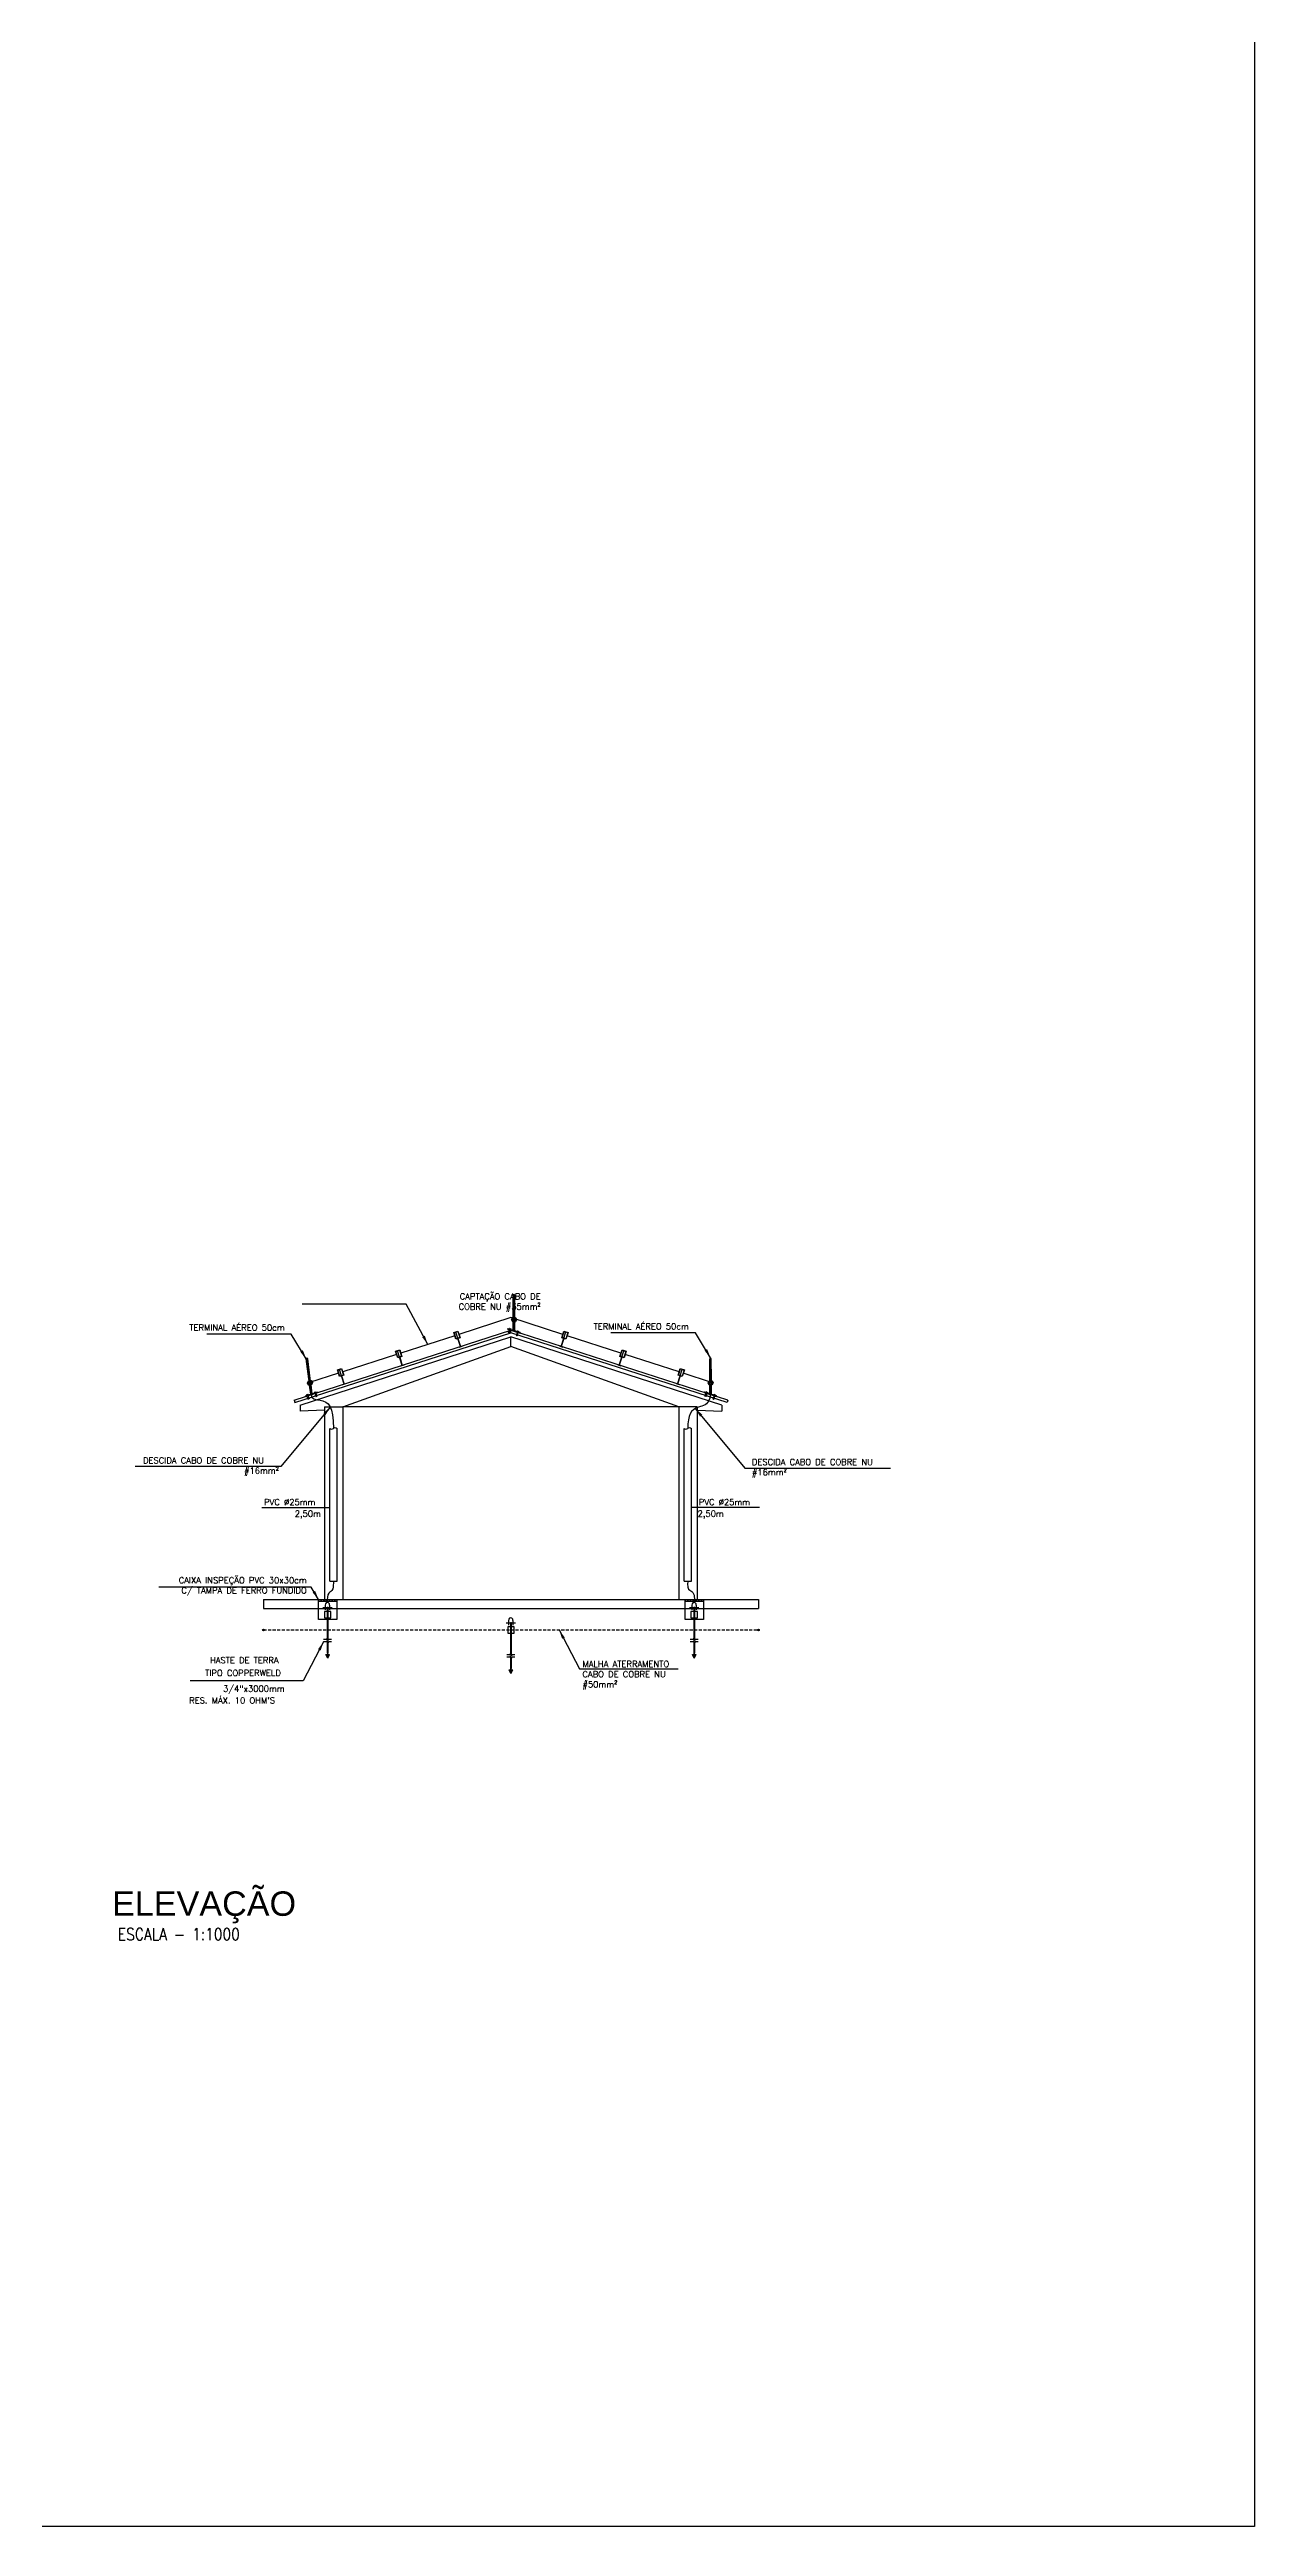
# Model space of a CAD drawing. Extents: x -1836 to 8857, y -4220 to 3051.
# Drawn here: x 3504 to 5476, y -4220 to -166 of the extents above; entities that cross this region are included whole.
import ezdxf

# ---------------------------------------------------------------- set-up
doc = ezdxf.new("R2010")
doc.units = 0
doc.header["$MEASUREMENT"] = 0
doc.linetypes.add('DASHED2', pattern=[0.375, 0.25, -0.125])
doc.layers.get('0').update_dxf_attribs({"linetype": 'CONTINUOUS'})
for name, color, linetype in [('_LAYOUT', 251, 'CONTINUOUS'), ('C01', 1, 'CONTINUOUS'), ('C03', 3, 'CONTINUOUS'), ('COTAS', 3, 'DASHED2'), ('PONTOS DE PARA-RAIOS', 1, 'CONTINUOUS'), ('SPDA ATERRAMENTO', 1, 'CONTINUOUS')]:
    doc.layers.add(name, color=color, linetype=linetype)
doc.styles.add('80CL', font='romans.shx', dxfattribs={"height": 2})
doc.styles.add('ARIAL-ABA', font='arial.ttf', dxfattribs={"height": 0.4})
doc.styles.add('COTAS', font='simplex.shx', dxfattribs={"width": 0.85, "height": 0.15})
doc.styles.add('ROMANS', font='romans.shx')
doc.dimstyles.new('DETALHES', dxfattribs={"dimtxt": 2, "dimasz": 0.05, "dimexe": 0.18, "dimexo": 0.0625, "dimgap": 0.5, "dimtad": 1, "dimdec": 4, "dimzin": 0, "dimdsep": 46, "dimtxsty": 'ROMANS', "dimblk": 'DOT', "dimsah": 1, "dimcen": 0.09, "dimse1": 1, "dimse2": 1, "dimclrt": 153, "dimadec": 0, "dimazin": 0, "dimtfac": 1, "dimtdec": 4, "dimtofl": 0, "dimtmove": 0, "dimatfit": 3, "dimfxl": 1, "dimtolj": 1, "dimtzin": 0, "dimarcsym": 0})

# ---------------------------------------------------------------- blocks, each defined once
blk = doc.blocks.new('Apwr_pasup')
for p, q in [((-0.72, 2.784), (-0.72, 5.088)), ((-0.72, 5.088), (0.72, 5.088)), ((0.72, 2.784), (-0.72, 2.784)), ((-0.624, 2.88), (-0.624, 4.992)), ((-0.624, 4.992), (0.624, 4.992)), ((0.624, 2.88), (-0.624, 2.88)), ((-0.528, 0), (0.528, 0)), ((-0.048, 0), (-0.048, 4.992)), ((-0.048, 2.784), (-0.048, 0)), ((0.624, 4.992), (0.624, 2.88)), ((0.72, 5.088), (0.72, 2.784))]:
    blk.add_line(p, q)
at = {"const_width": 0.048}
for points in [[(-0.048, 2.784), (-0.048, 0)], [(0.048, 0), (0.048, 2.784)]]:
    blk.add_lwpolyline(points, dxfattribs=at)

msp = doc.modelspace()

# ---------------------------------------------------------------- hatches: boundary and pattern name
h = msp.add_hatch()
h.set_pattern_fill('ANSI31', color=256, style=0)
h.set_pattern_definition([(45, (-10426.8118, 2151.6552), (-2.245064, 2.245064), [])])
edge = h.paths.add_edge_path()
edge.add_spline(control_points=[(3968.7, -2705.5), (3968.8, -2704.6), (3968.7, -2703.6), (3968.4, -2702.5)], knot_values=[16.335416, 16.335416, 16.335416, 16.335416, 19.381052, 19.381052, 19.381052, 19.381052], degree=3, periodic=0)
edge.add_line((3968.4, -2702.5), (3944.2, -2702.5))
edge.add_line((3944.2, -2702.5), (3944.2, -2705.5))
edge.add_line((3944.2, -2705.5), (3968.7, -2705.5))
edge = h.paths.add_edge_path()
edge.add_line((3974.2, -2702.5), (3968.4, -2702.5))
edge.add_spline(control_points=[(3968.4, -2702.5), (3968.7, -2703.6), (3968.8, -2704.6), (3968.7, -2705.5)], knot_values=[16.335416, 16.335416, 16.335416, 16.335416, 19.381052, 19.381052, 19.381052, 19.381052], degree=3, periodic=0)
edge.add_line((3968.7, -2705.5), (3974.2, -2705.5))
edge.add_line((3974.2, -2705.5), (3974.2, -2702.5))
h = msp.add_hatch()
h.set_pattern_fill('ANSI31', color=256, style=0)
h.set_pattern_definition([(45, (-9826.8118, 2151.6552), (-2.245064, 2.245064), [])])
edge = h.paths.add_edge_path()
edge.add_spline(control_points=[(4568.7, -2705.5), (4568.8, -2704.6), (4568.7, -2703.6), (4568.4, -2702.5)], knot_values=[16.335416, 16.335416, 16.335416, 16.335416, 19.381052, 19.381052, 19.381052, 19.381052], degree=3, periodic=0)
edge.add_line((4568.4, -2702.5), (4544.2, -2702.5))
edge.add_line((4544.2, -2702.5), (4544.2, -2705.5))
edge.add_line((4544.2, -2705.5), (4568.7, -2705.5))
edge = h.paths.add_edge_path()
edge.add_line((4574.2, -2702.5), (4568.4, -2702.5))
edge.add_spline(control_points=[(4568.4, -2702.5), (4568.7, -2703.6), (4568.8, -2704.6), (4568.7, -2705.5)], knot_values=[16.335416, 16.335416, 16.335416, 16.335416, 19.381052, 19.381052, 19.381052, 19.381052], degree=3, periodic=0)
edge.add_line((4568.7, -2705.5), (4574.2, -2705.5))
edge.add_line((4574.2, -2705.5), (4574.2, -2702.5))
at = {"layer": 'PONTOS DE PARA-RAIOS'}
h = msp.add_hatch(color=3, dxfattribs=at)
edge = h.paths.add_edge_path()
edge.add_arc((3854, -2752.5), 1.5, 0, 360)
h = msp.add_hatch(color=3, dxfattribs=at)
edge = h.paths.add_edge_path()
edge.add_arc((4664, -2752.5), 1.5, 0, 360)

# ---------------------------------------------------------------- linework, layer by layer
at = {"color": 3}
for p, q in [((4264, -2203.1), (4262.8, -2204.6)), ((4262.8, -2237.6), (4262.8, -2204.6)), ((4265.2, -2204.6), (4264, -2203.1)), ((4265.3, -2237.5), (4265.2, -2204.6)), ((4253.9, -2259.4), (4253.6, -2260.3)), ((4253.6, -2260.3), (4273.9, -2266.8)), ((4274.2, -2265.9), (4253.9, -2259.4)), ((4255.2, -2265.4), (4255.1, -2265.6)), ((4255.1, -2265.5), (4255.1, -2265.5)), ((4255.1, -2265.6), (4255.3, -2265.6)), ((4255.4, -2264.8), (4255.3, -2265.1)), ((4255.3, -2265.1), (4255.5, -2265.2)), ((4255.3, -2265.3), (4255.3, -2265.3)), ((4255.7, -2264.2), (4255.6, -2264.6)), ((4255.6, -2264.6), (4255.8, -2264.6)), ((4255.8, -2263.9), (4256.7, -2261.2)), ((4255.8, -2263.9), (4256.1, -2264)), ((4256.6, -2259.4), (4256.4, -2259.8)), ((4257.1, -2265.1), (4256.8, -2265)), ((4256.9, -2265.1), (4256.9, -2265.1)), ((4257.8, -2259.5), (4257, -2259.2)), ((4257.3, -2264.4), (4257, -2264.3)), ((4257.2, -2264.7), (4257.1, -2265.1)), ((4258.1, -2261.7), (4257.3, -2264.4)), ((4257.7, -2259.9), (4257.8, -2259.5)), ((4258.1, -2260), (4257.7, -2259.9)), ((4258.2, -2259.6), (4258.1, -2260)), ((4258.2, -2259.6), (4259, -2259.8)), ((4259.2, -2260.2), (4259.1, -2260.7)), ((4260, -2244.4), (4261.9, -2240.7)), ((4261.9, -2248), (4260, -2244.4)), ((4261.4, -2243.7), (4261.4, -2245)), ((4264.1, -2240.6), (4261.9, -2240.7)), ((4264.1, -2248), (4261.9, -2248)), ((4262.6, -2243.2), (4262, -2243.2)), ((4262.6, -2245.5), (4262, -2245.5)), ((4262.8, -2240.7), (4262.8, -2237.6)), ((4262.9, -2262.3), (4262.9, -2248)), ((4264.1, -2240.6), (4266.2, -2240.6)), ((4264.1, -2248), (4266.3, -2248)), ((4265.3, -2240.6), (4265.3, -2237.5)), ((4265.4, -2263.1), (4265.3, -2248)), ((4265.6, -2243.2), (4266.1, -2243.2)), ((4265.6, -2245.5), (4266.2, -2245.5)), ((4266.2, -2240.6), (4268.2, -2244.3)), ((4268.2, -2244.3), (4266.3, -2248)), ((4266.7, -2243.7), (4266.7, -2245)), ((4267.9, -2269.9), (4267.8, -2270)), ((4267.8, -2270), (4267.9, -2270.5)), ((4268, -2269.7), (4268.1, -2269.5)), ((4268, -2269.7), (4268.2, -2269.8)), ((4268.3, -2269), (4268.2, -2269.3)), ((4268.2, -2269.3), (4268.4, -2269.3)), ((4268.6, -2268.4), (4268.5, -2268.7)), ((4268.5, -2268.7), (4268.7, -2268.8)), ((4269.2, -2268.7), (4268.5, -2270.4)), ((4268.6, -2268.9), (4268.6, -2268.9)), ((4269.6, -2265.4), (4268.7, -2268.1)), ((4268.7, -2268.1), (4269, -2268.2)), ((4269.4, -2268.8), (4269, -2270.6)), ((4269.2, -2268.7), (4269.4, -2268.8)), ((4269.5, -2263.6), (4269.4, -2264)), ((4270, -2269.2), (4269.7, -2269.1)), ((4270.2, -2268.6), (4269.9, -2268.5)), ((4270.8, -2263.6), (4270, -2263.4)), ((4270.1, -2268.8), (4270, -2269.2)), ((4270.2, -2268.6), (4271, -2265.9)), ((4270.8, -2263.6), (4270.6, -2264.1)), ((4270.6, -2264.1), (4271, -2264.2)), ((4271, -2264.2), (4271.1, -2263.8)), ((4271.1, -2263.8), (4271.9, -2264)), ((4272.2, -2264.4), (4272.1, -2264.8)), ((4273.9, -2266.8), (4274.2, -2265.9)), ((3925.2, -2307.1), (3924.1, -2308.8)), ((3928.2, -2341.5), (3924.1, -2308.8)), ((3926.6, -2308.5), (3925.2, -2307.1)), ((3930.6, -2341.1), (3926.6, -2308.5)), ((4269.7, -2270.6), (4269.4, -2270.9)), ((4269.8, -2270.3), (4269.6, -2270.2)), ((4269.8, -2270.5), (4269.7, -2270.6)), ((4269.8, -2270.2), (4269.8, -2270.2)), ((4585.7, -2306.9), (4584.4, -2308.5)), ((4584.5, -2341.4), (4584.4, -2308.5)), ((4586.9, -2308.5), (4585.7, -2306.9)), ((4587, -2341.4), (4586.9, -2308.5)), ((3926.1, -2348.5), (3927.6, -2344.6)), ((3928.5, -2351.9), (3926.1, -2348.5)), ((3927.5, -2347.7), (3927.7, -2349)), ((3929.8, -2344.4), (3927.6, -2344.6)), ((3928.6, -2347.1), (3928.1, -2347.2)), ((3928.6, -2344.5), (3928.2, -2341.5)), ((3928.9, -2349.3), (3928.3, -2349.4)), ((3929.8, -2344.4), (3931.9, -2344.1)), ((3931, -2344.2), (3930.6, -2341.1)), ((3931.6, -2346.7), (3932.1, -2346.7)), ((3931.9, -2344.1), (3934.3, -2347.5)), ((3931.9, -2349), (3932.4, -2348.9)), ((3932.8, -2347.1), (3932.9, -2348.3)), ((3934.3, -2347.5), (3932.8, -2351.4)), ((4581.6, -2348.2), (4583.6, -2344.5)), ((4583.6, -2351.8), (4581.6, -2348.2)), ((4583.1, -2347.6), (4583.1, -2348.8)), ((4585.8, -2344.5), (4583.6, -2344.5)), ((4584.3, -2347), (4583.7, -2347)), ((4584.3, -2349.3), (4583.7, -2349.3)), ((4584.5, -2344.5), (4584.5, -2341.4)), ((4585.8, -2344.5), (4587.9, -2344.5)), ((4587, -2344.5), (4587, -2341.4)), ((4587.3, -2347), (4587.8, -2347)), ((4587.3, -2349.3), (4587.8, -2349.3)), ((4587.9, -2344.5), (4589.9, -2348.1)), ((4589.9, -2348.1), (4588, -2351.8)), ((4588.4, -2347.5), (4588.4, -2348.8)), ((3942.4, -2363.2), (3922.1, -2369.7)), ((3922.1, -2369.7), (3922.4, -2370.6)), ((3922.4, -2370.6), (3942.7, -2364.1)), ((3924.3, -2368.2), (3924.4, -2368.6)), ((3925.4, -2367.5), (3924.6, -2367.8)), ((3925.5, -2367.9), (3925.4, -2367.5)), ((3925.9, -2367.8), (3925.5, -2367.9)), ((3926.3, -2372.3), (3925.5, -2369.6)), ((3925.7, -2367.4), (3926.5, -2367.1)), ((3925.7, -2367.4), (3925.9, -2367.8)), ((3926.3, -2372.3), (3926.6, -2372.2)), ((3926.4, -2372.6), (3926.5, -2373)), ((3926.5, -2373), (3926.8, -2372.9)), ((3926.5, -2373.3), (3926.6, -2373.6)), ((3926.6, -2373.6), (3926.8, -2373.5)), ((3926.7, -2373.7), (3926.7, -2373.7)), ((3926.7, -2373.8), (3926.7, -2374.1)), ((3926.7, -2374.1), (3926.9, -2374)), ((3926.7, -2374), (3926.7, -2374)), ((3926.9, -2369.2), (3927.8, -2371.9)), ((3927, -2367.3), (3927.1, -2367.7)), ((3927.8, -2371.9), (3927.5, -2371.9)), ((3928, -2372.5), (3927.8, -2372.6)), ((3927.9, -2372.1), (3928, -2372.5)), ((3927.9, -2372.7), (3927.9, -2372.7)), ((3930.7, -2351.7), (3928.5, -2351.9)), ((3931.3, -2366.8), (3929.5, -2351.8)), ((3930.7, -2351.7), (3932.8, -2351.4)), ((3933.7, -2366), (3931.9, -2351.5)), ((3937.3, -2364), (3937.4, -2364.4)), ((3938.3, -2363.3), (3937.5, -2363.6)), ((3938.3, -2363.3), (3938.4, -2363.8)), ((3938.4, -2363.8), (3938.8, -2363.7)), ((3938.4, -2365.5), (3939.2, -2368.2)), ((3938.7, -2363.2), (3939.5, -2363)), ((3938.8, -2363.7), (3938.7, -2363.2)), ((3939.2, -2368.2), (3939.5, -2368.1)), ((3939.3, -2368.4), (3939.4, -2368.8)), ((3939.4, -2368.8), (3939.7, -2368.7)), ((3939.5, -2369.1), (3939.5, -2369.4)), ((3939.5, -2369.4), (3939.7, -2369.3)), ((3939.6, -2368.9), (3939.6, -2368.9)), ((3939.6, -2369.9), (3939.6, -2369.7)), ((3939.6, -2369.9), (3939.8, -2369.8)), ((3939.6, -2370.1), (3939.7, -2370.2)), ((3939.7, -2370.2), (3940, -2370.5)), ((3940.7, -2367.7), (3939.8, -2365)), ((3939.9, -2363.1), (3940.1, -2363.6)), ((3940, -2368.4), (3940.2, -2368.3)), ((3940, -2368.4), (3940.4, -2370.2)), ((3940.2, -2368.3), (3941, -2370)), ((3940.7, -2367.7), (3940.4, -2367.8)), ((3940.9, -2368.3), (3940.7, -2368.4)), ((3940.8, -2368), (3940.9, -2368.3)), ((3941.4, -2369.3), (3941.2, -2369.4)), ((3941.4, -2369.3), (3941.4, -2369.3)), ((3941.5, -2369.6), (3941.4, -2370)), ((3941.5, -2369.5), (3941.5, -2369.6)), ((3942.7, -2364.1), (3942.4, -2363.2)), ((4575.6, -2363.2), (4575.3, -2364.1)), ((4575.3, -2364.1), (4595.6, -2370.6)), ((4595.9, -2369.7), (4575.6, -2363.2)), ((4576.9, -2369.2), (4576.8, -2369.4)), ((4576.8, -2369.3), (4576.8, -2369.3)), ((4576.8, -2369.4), (4577, -2369.4)), ((4577.1, -2368.6), (4577, -2368.9)), ((4577, -2368.9), (4577.2, -2369)), ((4577, -2369.1), (4577, -2369.1)), ((4577.4, -2368), (4577.2, -2368.4)), ((4577.2, -2368.4), (4577.5, -2368.5)), ((4577.5, -2367.7), (4578.4, -2365.1)), ((4577.5, -2367.7), (4577.8, -2367.8)), ((4578.3, -2363.2), (4578.1, -2363.6)), ((4578.8, -2368.9), (4578.5, -2368.8)), ((4578.5, -2368.9), (4578.5, -2368.9)), ((4579.5, -2363.3), (4578.7, -2363)), ((4579, -2368.2), (4578.7, -2368.1)), ((4578.9, -2368.5), (4578.8, -2368.9)), ((4579.8, -2365.5), (4579, -2368.2)), ((4579.4, -2363.7), (4579.5, -2363.3)), ((4579.8, -2363.8), (4579.4, -2363.7)), ((4579.9, -2363.4), (4579.8, -2363.8)), ((4579.9, -2363.4), (4580.7, -2363.7)), ((4580.9, -2364.1), (4580.8, -2364.5)), ((4585.8, -2351.8), (4583.6, -2351.8)), ((4584.6, -2366.1), (4584.6, -2351.9)), ((4585.8, -2351.8), (4588, -2351.8)), ((4587.1, -2366.9), (4587, -2351.8)), ((4589.6, -2373.7), (4589.5, -2373.8)), ((4589.5, -2373.8), (4589.6, -2374.3)), ((4589.7, -2373.5), (4589.8, -2373.3)), ((4589.7, -2373.5), (4589.9, -2373.6)), ((4590, -2372.8), (4589.9, -2373.1)), ((4589.9, -2373.1), (4590.1, -2373.2)), ((4590.3, -2372.2), (4590.2, -2372.5)), ((4590.2, -2372.5), (4590.4, -2372.6)), ((4590.9, -2372.6), (4590.2, -2374.2)), ((4590.3, -2372.7), (4590.3, -2372.7)), ((4591.3, -2369.2), (4590.4, -2371.9)), ((4590.4, -2371.9), (4590.7, -2372)), ((4591.1, -2372.6), (4590.7, -2374.4)), ((4590.9, -2372.6), (4591.1, -2372.6)), ((4591.2, -2367.4), (4591.1, -2367.8)), ((4591.4, -2374.4), (4591.1, -2374.7)), ((4591.5, -2374.1), (4591.3, -2374.1)), ((4591.7, -2373), (4591.4, -2372.9)), ((4591.5, -2374.3), (4591.4, -2374.4)), ((4591.5, -2374.1), (4591.5, -2374.1)), ((4591.9, -2372.4), (4591.6, -2372.3)), ((4592.5, -2367.5), (4591.7, -2367.2)), ((4591.8, -2372.7), (4591.7, -2373)), ((4591.9, -2372.4), (4592.7, -2369.7)), ((4592.5, -2367.5), (4592.3, -2367.9)), ((4592.3, -2367.9), (4592.7, -2368)), ((4592.7, -2368), (4592.8, -2367.6)), ((4592.8, -2367.6), (4593.6, -2367.8)), ((4593.9, -2368.2), (4593.8, -2368.7)), ((4595.6, -2370.6), (4595.9, -2369.7))]:
    msp.add_line(p, q, dxfattribs=at)
at = {"color": 1}
for p, q in [((4262.9, -2237.6), (4262.8, -2204.6)), ((4263, -2237.6), (4262.9, -2204.6)), ((4263.3, -2237.6), (4263.2, -2204.6)), ((4263.8, -2237.6), (4263.8, -2204.6)), ((4264.5, -2237.6), (4264.4, -2204.6)), ((4265, -2237.6), (4264.9, -2204.6)), ((4265.2, -2237.5), (4265.1, -2204.6)), ((4262.9, -2240.7), (4262.9, -2237.6)), ((4263, -2262.3), (4262.9, -2248)), ((4263, -2240.7), (4263, -2237.6)), ((4263.1, -2262.3), (4263, -2248)), ((4263.3, -2240.7), (4263.3, -2237.6)), ((4263.4, -2262.4), (4263.3, -2248)), ((4263.9, -2240.6), (4263.8, -2237.6)), ((4263.9, -2262.6), (4263.9, -2248)), ((4264.5, -2240.6), (4264.5, -2237.6)), ((4264.6, -2262.8), (4264.5, -2248)), ((4265, -2240.6), (4265, -2237.6)), ((4265.1, -2263), (4265, -2248)), ((4265.2, -2240.6), (4265.2, -2237.5)), ((4265.3, -2263.1), (4265.2, -2248)), ((3928.2, -2341.5), (3924.2, -2308.8)), ((3928.4, -2341.4), (3924.3, -2308.7)), ((3928.6, -2341.4), (3924.6, -2308.7)), ((3929.2, -2341.3), (3925.1, -2308.6)), ((3929.8, -2341.2), (3925.8, -2308.6)), ((3930.3, -2341.2), (3926.3, -2308.5)), ((3930.5, -2341.1), (3926.5, -2308.5)), ((4584.6, -2341.4), (4584.5, -2308.5)), ((4584.7, -2341.4), (4584.6, -2308.5)), ((4585, -2341.4), (4584.9, -2308.5)), ((4585.5, -2341.4), (4585.5, -2308.5)), ((4586.2, -2341.4), (4586.1, -2308.5)), ((4586.7, -2341.4), (4586.6, -2308.5)), ((4586.9, -2341.4), (4586.8, -2308.5)), ((3928.6, -2344.5), (3928.2, -2341.5)), ((3928.7, -2344.5), (3928.4, -2341.4)), ((3929, -2344.5), (3928.6, -2341.4)), ((3929.6, -2344.4), (3929.2, -2341.3)), ((3930.2, -2344.3), (3929.8, -2341.2)), ((3930.7, -2344.2), (3930.3, -2341.2)), ((3930.9, -2344.2), (3930.5, -2341.1)), ((4584.6, -2344.5), (4584.6, -2341.4)), ((4584.7, -2344.5), (4584.7, -2341.4)), ((4585, -2344.5), (4585, -2341.4)), ((4585.5, -2344.5), (4585.5, -2341.4)), ((4586.2, -2344.5), (4586.2, -2341.4)), ((4586.7, -2344.5), (4586.7, -2341.4)), ((4586.9, -2344.5), (4586.9, -2341.4)), ((3931.4, -2366.8), (3929.5, -2351.8)), ((3931.5, -2366.7), (3929.6, -2351.8)), ((3931.7, -2366.6), (3929.9, -2351.8)), ((3932.3, -2366.5), (3930.5, -2351.7)), ((3932.9, -2366.3), (3931.1, -2351.6)), ((3933.4, -2366.1), (3931.6, -2351.6)), ((3933.6, -2366), (3931.8, -2351.5)), ((4584.7, -2366.1), (4584.6, -2351.9)), ((4584.8, -2366.2), (4584.7, -2351.9)), ((4585, -2366.2), (4585, -2351.9)), ((4585.6, -2366.4), (4585.6, -2351.9)), ((4586.3, -2366.6), (4586.2, -2351.9)), ((4586.8, -2366.8), (4586.7, -2351.8)), ((4587, -2366.9), (4586.9, -2351.8))]:
    msp.add_line(p, q, dxfattribs=at)
at = {"color": 2}
for p, q in [((4255, -2259.3), (4254.9, -2259.7)), ((4255, -2259.3), (4260.6, -2261.1)), ((4255.6, -2266.1), (4255.8, -2266.4)), ((4256.1, -2266.2), (4255.6, -2266.1)), ((4256.2, -2266), (4255.7, -2265.9)), ((4255.9, -2266.4), (4255.7, -2266.3)), ((4256.2, -2265.9), (4255.8, -2265.7)), ((4255.8, -2266.4), (4256.1, -2266.3)), ((4256.3, -2265.5), (4255.9, -2265.4)), ((4256.3, -2265.7), (4255.9, -2265.5)), ((4256.3, -2265.3), (4256, -2265.2)), ((4256.4, -2265.1), (4256.1, -2265)), ((4256.4, -2264.9), (4256.2, -2264.9)), ((4256.2, -2265.2), (4256.2, -2265.2)), ((4256.5, -2264.7), (4256.3, -2264.7)), ((4260.6, -2261.1), (4260.5, -2261.5)), ((4267.9, -2263.5), (4267.8, -2263.9)), ((4267.9, -2263.5), (4273.5, -2265.3)), ((4268.6, -2270.1), (4269.1, -2270.2)), ((4268.7, -2269.9), (4269.1, -2270)), ((4268.8, -2269.7), (4269.2, -2269.8)), ((4268.9, -2269.4), (4269.3, -2269.5)), ((4268.9, -2269.5), (4269.2, -2269.7)), ((4269, -2269.2), (4269.3, -2269.3)), ((4269.1, -2269), (4269.3, -2269.1)), ((4269.1, -2269.4), (4269.1, -2269.4)), ((4269.2, -2268.8), (4269.4, -2268.9)), ((4273.5, -2265.3), (4273.4, -2265.7)), ((4268.5, -2270.2), (4269.1, -2270.4)), ((4268.7, -2270.6), (4268.5, -2270.3)), ((4268.6, -2270.5), (4268.9, -2270.5)), ((4269.1, -2270.5), (4268.7, -2270.6)), ((3923, -2369.1), (3928.6, -2367.3)), ((3923, -2369.1), (3923.1, -2369.4)), ((3927.3, -2372.6), (3927.1, -2372.7)), ((3927.4, -2372.8), (3927.2, -2372.9)), ((3927.5, -2372.9), (3927.2, -2373)), ((3927.6, -2373.1), (3927.2, -2373.2)), ((3927.6, -2373.3), (3927.3, -2373.4)), ((3927.7, -2373.5), (3927.3, -2373.6)), ((3927.4, -2373.2), (3927.4, -2373.2)), ((3927.8, -2373.6), (3927.4, -2373.8)), ((3927.9, -2373.8), (3927.4, -2374)), ((3928, -2374), (3927.4, -2374.2)), ((3927.4, -2374.2), (3927.8, -2374.4)), ((3927.9, -2374.2), (3927.6, -2374.3)), ((3927.8, -2374.4), (3928, -2374.1)), ((3928.6, -2367.3), (3928.7, -2367.6)), ((3935.9, -2364.9), (3941.5, -2363.1)), ((3935.9, -2364.9), (3936, -2365.3)), ((3940, -2368.5), (3940.2, -2368.4)), ((3940.1, -2368.7), (3940.3, -2368.6)), ((3940.1, -2368.9), (3940.4, -2368.8)), ((3940.2, -2369.1), (3940.5, -2369)), ((3940.2, -2369.2), (3940.6, -2369.1)), ((3940.2, -2369.4), (3940.6, -2369.3)), ((3940.3, -2369), (3940.3, -2369)), ((3940.3, -2369.6), (3940.7, -2369.5)), ((3940.3, -2369.8), (3940.8, -2369.7)), ((3940.4, -2370), (3940.9, -2369.8)), ((3940.7, -2370.2), (3940.4, -2370.1)), ((3940.6, -2370.1), (3940.8, -2370.1)), ((3940.9, -2369.9), (3940.7, -2370.2)), ((3941.5, -2363.1), (3941.6, -2363.5)), ((4576.7, -2363.1), (4576.6, -2363.5)), ((4576.7, -2363.1), (4582.3, -2365)), ((4577.3, -2369.9), (4577.5, -2370.2)), ((4577.8, -2370.1), (4577.3, -2369.9)), ((4577.9, -2369.9), (4577.4, -2369.7)), ((4577.6, -2370.2), (4577.4, -2370.1)), ((4577.9, -2369.7), (4577.5, -2369.5)), ((4577.5, -2370.2), (4577.8, -2370.1)), ((4578, -2369.3), (4577.6, -2369.2)), ((4578, -2369.5), (4577.6, -2369.4)), ((4578, -2369.1), (4577.7, -2369)), ((4578.1, -2368.9), (4577.8, -2368.8)), ((4578.1, -2368.7), (4577.9, -2368.7)), ((4577.9, -2369.1), (4577.9, -2369.1)), ((4578.1, -2368.6), (4578, -2368.5)), ((4582.3, -2365), (4582.2, -2365.3)), ((4589.6, -2367.3), (4589.5, -2367.7)), ((4589.6, -2367.3), (4595.2, -2369.1)), ((4590.2, -2374.1), (4590.8, -2374.2)), ((4590.4, -2374.4), (4590.2, -2374.1)), ((4590.3, -2373.9), (4590.8, -2374)), ((4590.3, -2374.3), (4590.6, -2374.4)), ((4590.4, -2373.7), (4590.8, -2373.9)), ((4590.8, -2374.3), (4590.4, -2374.4)), ((4590.5, -2373.4), (4590.9, -2373.5)), ((4590.5, -2373.5), (4590.9, -2373.7)), ((4590.6, -2373.2), (4590.9, -2373.3)), ((4590.7, -2373), (4591, -2373.1)), ((4590.8, -2372.8), (4591, -2372.9)), ((4590.8, -2373.2), (4590.8, -2373.2)), ((4590.9, -2372.7), (4591.1, -2372.7)), ((4595.2, -2369.1), (4595.1, -2369.5))]:
    msp.add_line(p, q, dxfattribs=at)
for p, q in [((3944.2, -2705.5), (3974.2, -2705.5)), ((4544.2, -2705.5), (4574.2, -2705.5)), ((3957.3, -2768), (3952.5, -2768)), ((3957.3, -2771.7), (3952.5, -2771.7)), ((3957.3, -2768), (3958.1, -2766.1)), ((3957.3, -2771.7), (3958.1, -2769.8)), ((3959, -2768), (3958.1, -2766.1)), ((3959, -2771.7), (3958.1, -2769.8)), ((3959, -2768), (3959.8, -2769.9)), ((3959, -2771.7), (3959.8, -2773.6)), ((3960.6, -2768), (3959.8, -2769.9)), ((3960.6, -2771.7), (3959.8, -2773.6)), ((3965.5, -2768), (3960.6, -2768)), ((3965.5, -2771.7), (3960.6, -2771.7)), ((4257.3, -2793.1), (4252.5, -2793.1)), ((4257.3, -2796.8), (4252.5, -2796.8)), ((4257.3, -2793.1), (4258.1, -2791.1)), ((4257.3, -2796.8), (4258.1, -2794.9)), ((4259, -2793.1), (4258.1, -2791.1)), ((4259, -2796.8), (4258.1, -2794.9)), ((4259, -2793.1), (4259.8, -2795)), ((4259, -2796.8), (4259.8, -2798.7)), ((4260.6, -2793.1), (4259.8, -2795)), ((4260.6, -2796.8), (4259.8, -2798.7)), ((4265.5, -2793.1), (4260.6, -2793.1)), ((4265.5, -2796.8), (4260.6, -2796.8)), ((4557.3, -2768), (4552.5, -2768)), ((4557.3, -2771.7), (4552.5, -2771.7)), ((4557.3, -2768), (4558.1, -2766.1)), ((4557.3, -2771.7), (4558.1, -2769.8)), ((4559, -2768), (4558.1, -2766.1)), ((4559, -2771.7), (4558.1, -2769.8)), ((4559, -2768), (4559.8, -2769.9)), ((4559, -2771.7), (4559.8, -2773.6)), ((4560.6, -2768), (4559.8, -2769.9)), ((4560.6, -2771.7), (4559.8, -2773.6)), ((4565.5, -2768), (4560.6, -2768)), ((4565.5, -2771.7), (4560.6, -2771.7))]:
    msp.add_line(p, q)
at = {"color": 3}
for points in [[(4257, -2265.3), (4257, -2265.6), (4256.8, -2265.6, 0.392447), (4256.9, -2265.9), (4256.9, -2266.1), (4256.7, -2266.1, 0.482554), (4256.9, -2266.3), (4256.8, -2266.5), (4256.5, -2266.8, -0.405875), (4256.1, -2266.4), (4256.5, -2264.6), (4256.3, -2264.6), (4255.6, -2266.2, -0.449647), (4255.1, -2266.3), (4255, -2265.8), (4255, -2265.7)], [(3928.2, -2372.7), (3928.3, -2373), (3928.1, -2373.1, 0.392447), (3928.4, -2373.3), (3928.5, -2373.5), (3928.3, -2373.5, 0.482554), (3928.6, -2373.7), (3928.7, -2373.8), (3928.6, -2374.2, -0.405875), (3928, -2374.2), (3927.3, -2372.5), (3927.1, -2372.5), (3927.5, -2374.3, -0.449647), (3927.1, -2374.6), (3926.8, -2374.4), (3926.7, -2374.3)], [(4578.7, -2369.2), (4578.7, -2369.5), (4578.5, -2369.4, 0.392447), (4578.6, -2369.7), (4578.6, -2370), (4578.4, -2369.9, 0.482554), (4578.6, -2370.1), (4578.5, -2370.3), (4578.2, -2370.6, -0.405875), (4577.8, -2370.2), (4578.2, -2368.4), (4578, -2368.4), (4577.2, -2370, -0.449647), (4576.8, -2370.1), (4576.6, -2369.7), (4576.7, -2369.5)]]:
    msp.add_lwpolyline(points, format="xyb", dxfattribs=at)
for points in [[(4270, -2269.5), (4269.9, -2269.8), (4269.7, -2269.7), (4269.8, -2270.1), (4269.8, -2270.3)], [(3941.1, -2368.6), (3941.2, -2368.8), (3941, -2368.9), (3941.3, -2369.1), (3941.4, -2369.3)], [(4591.6, -2373.3), (4591.6, -2373.6), (4591.4, -2373.5), (4591.5, -2373.9), (4591.5, -2374.1)]]:
    msp.add_lwpolyline(points, dxfattribs=at)
for points in [[(3944.2, -2735.5), (3944.2, -2702.5), (3974.2, -2702.5), (3974.2, -2735.5)], [(4544.2, -2735.5), (4544.2, -2702.5), (4574.2, -2702.5), (4574.2, -2735.5)]]:
    msp.add_lwpolyline(points, close=True)
for centre in [(4264.1, -2244.3), (3930.2, -2348), (4585.8, -2348.2)]:
    msp.add_circle(centre, 3.49, dxfattribs=at)
for centre, radius, start, end in [((4255.1, -2265.6), 0.206, 237.4454, 340.4847), ((4255.3, -2265.1), 0.296, 255.7745, 341.4839), ((4255.6, -2264.6), 0.296, 245.1534, 341.4839), ((4255.8, -2263.9), 0.288, 250.5867, 342.1137), ((4256.9, -2259.6), 0.379, 72.1137, 151.1951), ((4257.1, -2265.1), 0.296, 162.7434, 259.074), ((4257.3, -2264.4), 0.288, 162.1137, 253.6407), ((4258.9, -2260.2), 0.379, 353.0323, 72.1137), ((4261.5, -2243.2), 0.561, 266.5144, 354.9541), ((4261.5, -2245.5), 0.561, 5.35, 93.7897), ((4264.1, -2244.3), 2.39, 30.2669, 150.0372), ((4264.1, -2244.4), 2.4, 210.9812, 329.3229), ((4264.1, -2242.4), 1.66, 207.781, 332.5232), ((4264.1, -2246.2), 1.66, 27.781, 152.5232), ((4266.7, -2243.2), 0.561, 185.35, 273.7897), ((4266.7, -2245.5), 0.561, 86.5144, 174.9541), ((4268, -2269.7), 0.206, 237.4454, 340.4847), ((4268.2, -2269.2), 0.296, 255.7745, 341.4839), ((4268.5, -2268.7), 0.296, 245.1534, 341.4839), ((4268.7, -2268.1), 0.288, 250.5867, 342.1137), ((4269.9, -2263.8), 0.379, 72.1137, 151.1951), ((4270, -2269.2), 0.296, 162.7434, 259.074), ((4270.2, -2268.6), 0.288, 162.1137, 253.6407), ((4271.8, -2264.4), 0.379, 353.0323, 72.1137), ((4268.2, -2270.2), 0.383, 234.9282, 323.2922), ((4269.3, -2270.6), 0.302, 178.1489, 274.9925), ((4269.8, -2270.3), 0.206, 163.7427, 266.0323), ((3927.5, -2347.2), 0.561, 273.3997, 1.8395), ((3927.8, -2349.5), 0.561, 12.2354, 100.6751), ((3930.2, -2348), 2.39, 37.1523, 156.9226), ((3930.2, -2348), 2.4, 217.8666, 336.2083), ((3930, -2346.1), 1.66, 214.6663, 339.4085), ((3930.5, -2349.9), 1.66, 34.6663, 159.4085), ((3932.7, -2346.5), 0.561, 192.2354, 280.6751), ((3933, -2348.9), 0.561, 93.3997, 181.8395), ((4583.2, -2347), 0.561, 266.5144, 354.9541), ((4583.2, -2349.4), 0.561, 5.35, 93.7897), ((4585.8, -2348.2), 2.39, 30.2669, 150.0372), ((4585.8, -2348.2), 2.4, 210.9812, 329.3229), ((4585.8, -2346.3), 1.66, 207.781, 332.5232), ((4585.8, -2350.1), 1.66, 27.781, 152.5232), ((4588.4, -2347), 0.561, 185.35, 273.7897), ((4588.4, -2349.3), 0.561, 86.5144, 174.9541), ((3924.7, -2368.1), 0.379, 107.8863, 186.9677), ((3926.3, -2372.3), 0.288, 286.3593, 17.8863), ((3926.6, -2367.5), 0.379, 28.8049, 107.8863), ((3926.5, -2373), 0.296, 280.926, 17.2566), ((3926.5, -2373.6), 0.296, 291.5471, 17.2566), ((3926.7, -2374), 0.206, 273.218, 16.2573), ((3927.8, -2371.9), 0.288, 197.8863, 289.4133), ((3928, -2372.5), 0.296, 198.5161, 294.8466), ((3937.6, -2364), 0.379, 107.8863, 186.9677), ((3939.2, -2368.2), 0.288, 286.3593, 17.8863), ((3939.6, -2363.3), 0.379, 28.8049, 107.8863), ((3939.4, -2368.8), 0.296, 280.926, 17.2566), ((3939.5, -2369.4), 0.296, 291.5471, 17.2566), ((3939.6, -2369.9), 0.206, 273.218, 16.2573), ((3940, -2370.2), 0.383, 270.7008, 359.0648), ((3940.7, -2367.7), 0.288, 197.8863, 289.4133), ((3940.9, -2368.3), 0.296, 198.5161, 294.8466), ((3941.2, -2369.8), 0.302, 213.9216, 310.7652), ((3941.4, -2369.3), 0.206, 199.5153, 301.805), ((4576.8, -2369.4), 0.206, 237.4454, 340.4847), ((4576.9, -2368.9), 0.296, 255.7745, 341.4839), ((4577.2, -2368.4), 0.296, 245.1534, 341.4839), ((4577.5, -2367.8), 0.288, 250.5867, 342.1137), ((4578.6, -2363.4), 0.379, 72.1137, 151.1951), ((4578.8, -2368.9), 0.296, 162.7434, 259.074), ((4578.9, -2368.2), 0.288, 162.1137, 253.6407), ((4580.6, -2364), 0.379, 353.0323, 72.1137), ((4589.7, -2373.5), 0.206, 237.4454, 340.4847), ((4589.9, -2374), 0.383, 234.9282, 323.2922), ((4589.9, -2373.1), 0.296, 255.7745, 341.4839), ((4590.2, -2372.5), 0.296, 245.1534, 341.4839), ((4590.4, -2371.9), 0.288, 250.5867, 342.1137), ((4591, -2374.4), 0.302, 178.1489, 274.9925), ((4591.6, -2367.6), 0.379, 72.1137, 151.1951), ((4591.5, -2374.1), 0.206, 163.7427, 266.0323), ((4591.7, -2373), 0.296, 162.7434, 259.074), ((4591.9, -2372.4), 0.288, 162.1137, 253.6407), ((4593.5, -2368.2), 0.379, 353.0323, 72.1137)]:
    msp.add_arc(centre, radius, start, end, dxfattribs=at)
at = {"layer": '_LAYOUT'}
for p, q in [((3904, -2376.6), (4259, -2262)), ((3905.2, -2380.4), (4259, -2266.2)), ((4259, -2266.2), (4259, -2262)), ((4614, -2376.6), (4259, -2262)), ((4259, -2266.2), (4259, -2262)), ((4612.8, -2380.4), (4259, -2266.2)), ((3914, -2384.4), (4259, -2273)), ((3984, -2387.5), (4259, -2288.8)), ((4259, -2288.8), (4259, -2273)), ((4604, -2384.4), (4259, -2273)), ((4259, -2288.8), (4259, -2273)), ((4534, -2387.5), (4259, -2288.8)), ((3904, -2376.6), (3905.2, -2380.4)), ((3914, -2384.4), (3914, -2394.4)), ((3954, -2387.5), (3954, -2702.5)), ((3954, -2387.5), (3984, -2387.5)), ((3984, -2387.5), (3984, -2702.5)), ((4534, -2387.5), (3984, -2387.5)), ((4534, -2387.5), (4534, -2702.5)), ((4564, -2387.5), (4534, -2387.5)), ((4564, -2387.5), (4564, -2702.5)), ((4604, -2384.4), (4604, -2394.4)), ((4614, -2376.6), (4612.8, -2380.4)), ((3954, -2392.5), (3914, -2394.4)), ((4564, -2392.5), (4604, -2394.4)), ((3854, -2702.5), (4664, -2702.5)), ((3854, -2702.5), (3854, -2717.5)), ((4664, -2702.5), (4664, -2717.5)), ((3854, -2717.5), (4664, -2717.5))]:
    msp.add_line(p, q, dxfattribs=at)
msp.add_lwpolyline([(-1835.8, 259.8), (5475.9, 259.8), (5475.9, -4219.7), (-1835.8, -4219.7)], close=True, dxfattribs=at)
at = {"layer": 'C01'}
for p, q in [((3851.1, -2551.8), (3962.5, -2551.8)), ((4665.7, -2551.8), (4554.4, -2551.8))]:
    msp.add_line(p, q, dxfattribs=at)
at = {"layer": 'COTAS', "ltscale": 20}
msp.add_line((3854, -2752.5), (4664, -2752.5), dxfattribs=at)
at = {"layer": 'COTAS', "linetype": 'Continuous'}
for centre in [(3854, -2752.5), (4664, -2752.5)]:
    msp.add_circle(centre, 1.5, dxfattribs=at)
at = {"layer": 'PONTOS DE PARA-RAIOS'}
for p, q in [((4259, -2241.3), (4174, -2268.7)), ((4344, -2268.7), (4259, -2241.3)), ((4072, -2301.7), (3983.7, -2330.2)), ((4167.2, -2270.9), (4078.9, -2299.4)), ((4439.1, -2299.4), (4350.8, -2270.9)), ((4534.3, -2330.2), (4446, -2301.7)), ((3976.9, -2332.4), (3929.4, -2347.7)), ((4587.2, -2347.2), (4541.1, -2332.4)), ((3962.5, -2672.5), (3962.5, -2422.5)), ((3974.4, -2672.5), (3974.4, -2422.5)), ((4542.5, -2672.5), (4542.5, -2422.5)), ((4554.4, -2672.5), (4554.4, -2422.5)), ((3962.5, -2672.5), (3974.4, -2672.5)), ((4542.5, -2672.5), (4554.4, -2672.5))]:
    msp.add_line(p, q, dxfattribs=at)
for points, knots in [([(3932.5, -2367.4), (3932.5, -2367.4), (3932.1, -2374.3), (3962.3, -2377.8), (3967.8, -2386.8), (3968.4, -2422.6)], [4.705767, 4.705767, 4.705767, 4.705767, 11.210385, 14.658399, 35.677154, 35.677154, 35.677154, 35.677154]), ([(4585.4, -2367.4), (4585.4, -2367.4), (4584.1, -2383.3), (4551.1, -2390.8), (4549.3, -2400.5), (4548.4, -2422.6)], [4.705767, 4.705767, 4.705767, 4.705767, 11.210385, 14.658399, 32.950599, 32.950599, 32.950599, 32.950599]), ([(3962.5, -2422.5), (3963.4, -2423.2), (3965.3, -2424.5), (3968.3, -2422.6), (3971.3, -2420.7), (3973.3, -2421.9), (3974.4, -2422.5)], [0, 0, 0, 0, 3.028239, 6.499483, 9.511108, 12.94741, 12.94741, 12.94741, 12.94741]), ([(4542.5, -2422.5), (4543.4, -2423.2), (4545.4, -2424.5), (4548.3, -2422.6), (4551.3, -2420.7), (4553.3, -2421.9), (4554.4, -2422.5)], [0, 0, 0, 0, 3.028239, 6.499483, 9.511108, 12.94741, 12.94741, 12.94741, 12.94741]), ([(3968.4, -2672.5), (3968.5, -2677), (3967.7, -2690.9), (3960, -2688.5), (3957.6, -2702.2), (3958.7, -2707.5)], [5.491712, 5.491712, 5.491712, 5.491712, 13.017868, 26.103813, 39.347367, 39.347367, 39.347367, 39.347367]), ([(4548.4, -2672.5), (4548.4, -2672.5), (4547.2, -2686.2), (4558.1, -2687.8), (4560.2, -2698.3), (4558.7, -2707.5)], [24.588778, 24.588778, 24.588778, 24.588778, 26.993967, 38.668452, 63.573425, 63.573425, 63.573425, 63.573425])]:
    msp.add_open_spline(points, degree=3, knots=knots, dxfattribs=at)
at = {"layer": 'SPDA ATERRAMENTO'}
for p, q in [((3951.3, -2715.6), (3966.7, -2715.6)), ((3955.2, -2711.8), (3955.2, -2719.5)), ((3962.3, -2711.7), (3962.3, -2719.5)), ((4551.3, -2715.6), (4566.7, -2715.6)), ((4555.2, -2711.8), (4555.2, -2719.5)), ((4562.3, -2711.7), (4562.3, -2719.5)), ((4251.3, -2740.7), (4266.7, -2740.7)), ((4255.2, -2736.9), (4255.2, -2744.6)), ((4262.3, -2736.8), (4262.3, -2744.6)), ((3959.1, -2798.7), (3956.2, -2792.8)), ((3956.2, -2792.8), (3961.9, -2792.8)), ((3958.1, -2790.2), (3959.8, -2790.2)), ((3959.1, -2792.8), (3959.1, -2790.2)), ((3959.1, -2798.7), (3961.9, -2792.8)), ((4559.1, -2798.7), (4556.2, -2792.8)), ((4556.2, -2792.8), (4561.9, -2792.8)), ((4558.1, -2790.2), (4559.8, -2790.2)), ((4559.1, -2792.8), (4559.1, -2790.2)), ((4559.1, -2798.7), (4561.9, -2792.8)), ((4259.1, -2823.8), (4256.2, -2817.9)), ((4256.2, -2817.9), (4261.9, -2817.9)), ((4258.1, -2815.3), (4259.8, -2815.3)), ((4259.1, -2817.9), (4259.1, -2815.3)), ((4259.1, -2823.8), (4261.9, -2817.9))]:
    msp.add_line(p, q, dxfattribs=at)
for points in [[(3954.4, -2715.6), (3954.4, -2716.2), (3956, -2716.2), (3956, -2715.6)], [(3961.5, -2715.6), (3961.5, -2716.2), (3963.2, -2716.2), (3963.2, -2715.6)], [(3953.7, -2722.5), (3953.7, -2732.4), (3964.2, -2732.4), (3964.2, -2722.5)], [(4253.7, -2747.6), (4253.7, -2757.5), (4264.2, -2757.5), (4264.2, -2747.6)], [(4254.4, -2740.7), (4254.4, -2741.3), (4256, -2741.3), (4256, -2740.7)], [(4261.5, -2740.7), (4261.5, -2741.3), (4263.2, -2741.3), (4263.2, -2740.7)]]:
    msp.add_lwpolyline(points, close=True, dxfattribs=at)
for points in [[(3958.1, -2715.9), (3958.1, -2766.1)], [(3959.8, -2769.9), (3959.8, -2715.9), (3958.1, -2715.9)], [(4258.1, -2741), (4258.1, -2791.2)], [(4259.8, -2795), (4259.8, -2741), (4258.1, -2741)], [(3958.1, -2769.8), (3958.1, -2790.2)], [(3959.8, -2790.2), (3959.8, -2773.6)], [(4258.1, -2794.9), (4258.1, -2815.3)], [(4259.8, -2815.3), (4259.8, -2798.7)]]:
    msp.add_lwpolyline(points, dxfattribs=at)
at = {"layer": 'SPDA ATERRAMENTO', "elevation": 0}
for points in [[(4554.4, -2715.6), (4554.4, -2716.2), (4556, -2716.2), (4556, -2715.6)], [(4561.5, -2715.6), (4561.5, -2716.2), (4563.2, -2716.2), (4563.2, -2715.6)], [(4553.7, -2722.5), (4553.7, -2732.4), (4564.2, -2732.4), (4564.2, -2722.5)]]:
    msp.add_lwpolyline(points, close=True, dxfattribs=at)
for points in [[(4558.1, -2715.9), (4558.1, -2766.1)], [(4559.8, -2769.9), (4559.8, -2715.9), (4558.1, -2715.9)], [(4558.1, -2769.8), (4558.1, -2790.2)], [(4559.8, -2790.2), (4559.8, -2773.6)]]:
    msp.add_lwpolyline(points, dxfattribs=at)
at = {"layer": 'SPDA ATERRAMENTO'}
for centre in [(3958.7, -2711.1), (4558.7, -2711.1), (4258.7, -2736.2)]:
    msp.add_arc(centre, 3.63, 351.1778, 189.8889, dxfattribs=at)
for points in [[(3961.9, -2792.8), (3959.1, -2798.7), (3956.2, -2792.8)], [(4561.9, -2792.8), (4559.1, -2798.7), (4556.2, -2792.8)], [(4261.9, -2817.9), (4259.1, -2823.8), (4256.2, -2817.9)]]:
    msp.add_solid(points, dxfattribs=at)

# ---------------------------------------------------------------- block references
at = {"layer": 'PONTOS DE PARA-RAIOS', "xscale": 5, "yscale": 5, "zscale": 5}
for p, rotation in [((4176.7, -2288.6), 17.88630559706074), ((4341.3, -2288.6), 342.1136944029392), ((4081.5, -2319.3), 17.88630559706074), ((4436.5, -2319.3), 342.1136944029392), ((3986.3, -2350), 17.88630559706074), ((4531.7, -2350), 342.1136944029392)]:
    msp.add_blockref('Apwr_pasup', p, dxfattribs=dict(at, rotation=rotation))

# ---------------------------------------------------------------- texts
at = {"layer": '_LAYOUT', "style": 'ARIAL-ABA'}
msp.add_text('ELEVAÇÃO', height=40, dxfattribs=at).set_placement((3606.2, -3220.3, -123.4))
at = {"layer": '_LAYOUT', "style": 'COTAS', "width": 0.85}
msp.add_text('ESCALA - 1:1000', height=19.5, dxfattribs=at).set_placement((3615.8, -3260.1, -123.4))
at = {"layer": 'C03', "style": '80CL'}
for s, p in [('PVC %%C25mm', (3855.1, -2548.2)), ('PVC %%C25mm', (4566.5, -2548.2)), ('2,50m', (3905.2, -2567.2)), ('2,50m', (4564.5, -2567.2)), ('HASTE DE TERRA', (3766.5, -2807)), ('TIPO COPPERWELD', (3758.6, -2827.8)), ("RES. MÁX. 10 OHM'S", (3732.5, -2872.8)), ('3/4"x3000mm', (3788, -2853.6))]:
    msp.add_text(s, height=10, dxfattribs=at).set_placement(p)
at = {"layer": 'C03', "char_height": 10, "style": '80CL'}
for s, insert, width, attachment_point in [('CAPTAÇÃO CABO DE\\PCOBRE NU #35mm²', (4307.6, -2201.6), 377.06, 3), ('TERMINAL AÉREO 50cm', (3888.8, -2252.6), 160.367, 3), ('TERMINAL AÉREO 50cm', (4550.3, -2250.7), 160.367, 3), ('\\pi237.53;\\P\\pi11.813;DESCIDA CABO DE COBRE NU \\P\\pi177.05;#16mm²', (3645.1, -2453.4), 237.527, 1), ('\\pi237.53;\\P\\pi0;DESCIDA CABO DE COBRE NU #16mm²', (4653.4, -2456), 237.527, 1), ('CAIXA INSPEÇÃO PVC 30x30cm C/ TAMPA DE FERRO FUNDIDO', (3924.9, -2666.1), 245.746, 3), ('MALHA ATERRAMENTO CABO DE COBRE NU #50mm²', (4376.1, -2803.2), 161.316, 1)]:
    msp.add_mtext(s, dxfattribs=dict(at, insert=insert, width=width, attachment_point=attachment_point))

# ---------------------------------------------------------------- leaders
at = {"layer": 'C01'}
for points in [[(4123, -2285.2), (4087.7, -2219.2), (3917.3, -2219.2)], [(3963.5, -2387.5), (3882.7, -2485), (3644, -2485)], [(4560.8, -2390.1), (4641.7, -2487.6), (4880.3, -2487.6)], [(4337.9, -2752.5), (4371.5, -2816.3), (4532.8, -2816.3)], [(3952.5, -2771.7), (3918.9, -2835.5), (3734.1, -2835.5)]]:
    msp.add_leader(points, dimstyle='DETALHES', override={"dimtxt": 0.2, "dimasz": 15, "dimgap": 0.1}, dxfattribs=at)
at = {"layer": 'C01', "ltscale": 2}
for points in [[(3924.1, -2308.8), (3899.6, -2268.2), (3761.2, -2268.2)], [(4585.7, -2306.9), (4561.1, -2266.4), (4422.7, -2266.4)], [(3944.2, -2702.5), (3931.9, -2682.3), (3682.8, -2682.3)]]:
    msp.add_leader(points, dimstyle='DETALHES', override={"dimtxt": 0.2, "dimasz": 15, "dimgap": 0.1}, dxfattribs=at)

doc.saveas('drawing.dxf')
